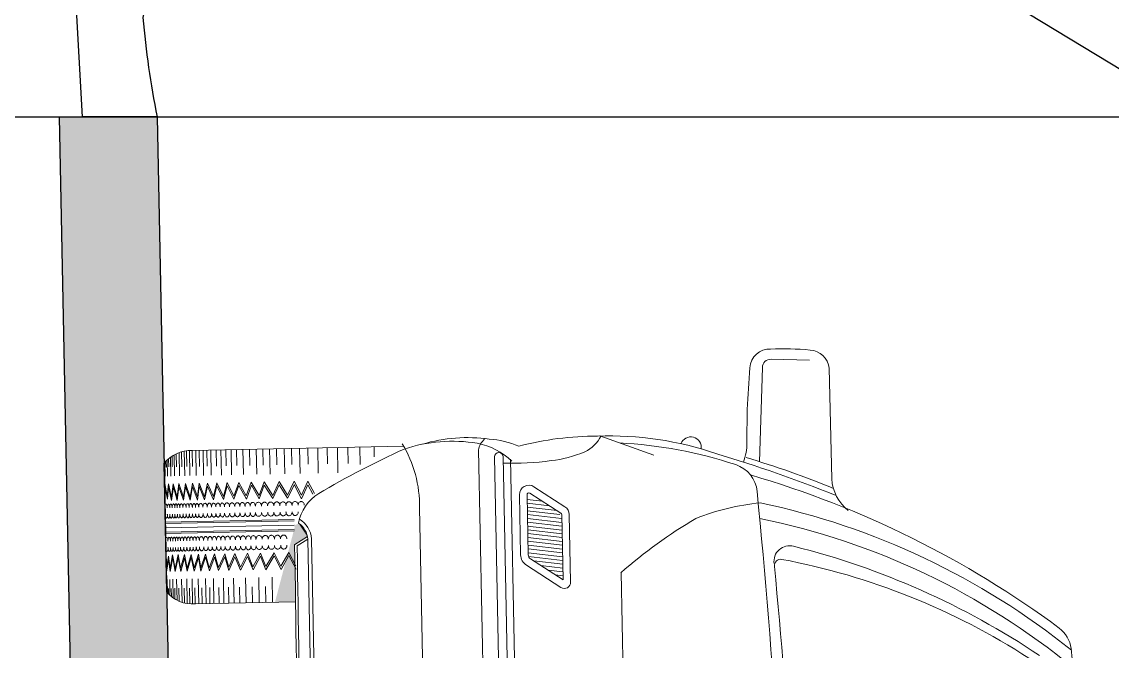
# Model space of a CAD drawing. Header units: inches. Extents: x 6322 to 85903, y -36042 to 7673.
# Drawn here: x 70051.9 to 70147.1, y -2280.9 to -2226 of the extents above; entities that cross this region are included whole.
import ezdxf

# ---------------------------------------------------------------- set-up
doc = ezdxf.new("R2010")
doc.units = ezdxf.units.IN
doc.header["$LTSCALE"] = 10
doc.linetypes.add('Amconstr', pattern=[9999, 9999, 0])
doc.layers.add('1_CAR', color=1, linetype='Continuous', lineweight=0)
for name, color, linetype in [('1_HATCH', 8, 'Continuous'), ('1_LINE', 4, 'Continuous'), ('CKS_PROPERTY LINE', 5, 'Continuous'), ('MS GATE', 1, 'Continuous')]:
    doc.layers.add(name, color=color, linetype=linetype)

# ---------------------------------------------------------------- blocks, each defined once
blk = doc.blocks.new('A$C0EFB6530')
at = {"layer": '1_LINE', "lineweight": 30}
for p, q in [((0, 0), (0, 25)), ((45, 17.5), (45, 2.5)), ((45, 2.5), (0, 0))]:
    blk.add_line(p, q, dxfattribs=at)
for centre, radius, start, end in [((-1.11, 0.02), 25, 47.5584, 87.4438), ((29.69, 39.23), 25, 236.1149, 259.1777), ((8.16, 205.93), 192, 275.033, 281.0635)]:
    blk.add_arc(centre, radius, start, end, dxfattribs=at)
blk = doc.blocks.new('A$C6A1832CB')
at = {"layer": '1_CAR', "linetype": 'Continuous'}
for p, q in [((31.964, 22.286), (52.8, 22.286)), ((52.747, 19.055), (52.696, 19.43)), ((52.98, 18.708), (52.882, 19.43)), ((53.214, 18.362), (53.069, 19.43)), ((53.447, 18.015), (53.255, 19.43)), ((53.668, 17.766), (53.442, 19.43)), ((53.857, 17.749), (53.628, 19.43)), ((54.043, 17.749), (53.815, 19.43)), ((54.23, 17.749), (54.001, 19.43)), ((54.416, 17.749), (54.186, 19.445)), ((54.602, 17.749), (54.374, 19.43)), ((54.789, 17.749), (54.561, 19.43)), ((54.975, 17.749), (54.747, 19.43)), ((55.162, 17.749), (54.934, 19.43)), ((55.348, 17.749), (55.12, 19.43)), ((55.535, 17.749), (55.307, 19.43)), ((55.721, 17.749), (55.494, 19.421)), ((55.908, 17.749), (55.693, 19.33)), ((56.094, 17.749), (55.896, 19.211)), ((56.281, 17.749), (56.132, 18.843)), ((56.467, 17.749), (56.366, 18.497)), ((43.542, 16.976), (58.451, 16.976)), ((43.67, 16.617), (58.579, 16.617)), ((43.496, 16.193), (58.579, 16.193)), ((59.188, 11.763), (59.188, 1.408)), ((59.188, 10.308), (58.693, 10.308)), ((59.188, 9.606), (58.346, 9.606)), ((59.188, 9.023), (58.404, 9.023)), ((59.188, 8.51), (57.959, 8.51)), ((59.188, 8.013), (58.404, 8.013)), ((59.188, 7.551), (57.959, 7.551)), ((54.415, 6.449), (54.73, 6.968)), ((54.485, 6.326), (54.866, 6.955)), ((57.393, 7.037), (56.931, 7.268)), ((57.582, 7.037), (56.968, 7.344)), ((59.188, 7.072), (58.404, 7.072)), ((59.188, 6.661), (57.959, 6.661)), ((51.675, 6.313), (51.675, 1.408)), ((55.151, 0.005), (55.151, 6.321)), ((55.219, 0.005), (55.219, 6.321)), ((55.432, 0.005), (55.432, 6.321)), ((55.644, 0.005), (55.644, 6.321)), ((55.712, 0.005), (55.712, 6.321)), ((59.188, 5.907), (57.959, 5.907)), ((59.188, 6.267), (58.404, 6.267)), ((59.188, 5.531), (58.404, 5.531)), ((51.675, 5.188), (52.904, 5.188)), ((51.675, 4.863), (52.459, 4.863)), ((59.188, 5.188), (57.959, 5.188)), ((59.188, 4.863), (58.404, 4.863)), ((51.675, 4.537), (52.904, 4.537)), ((59.188, 4.537), (57.959, 4.537)), ((51.675, 4.212), (52.459, 4.212)), ((51.675, 3.887), (52.904, 3.887)), ((59.188, 3.887), (57.959, 3.887)), ((59.188, 4.212), (58.404, 4.212)), ((51.675, 3.579), (52.459, 3.579)), ((51.675, 3.305), (52.904, 3.305)), ((59.188, 3.305), (57.959, 3.305)), ((59.188, 3.579), (58.404, 3.579)), ((51.675, 3.048), (52.459, 3.048)), ((51.675, 2.808), (52.904, 2.808)), ((59.188, 2.808), (57.959, 2.808)), ((59.188, 3.048), (58.404, 3.048)), ((51.675, 2.568), (52.459, 2.568)), ((51.675, 2.312), (52.904, 2.312)), ((59.188, 2.312), (57.959, 2.312)), ((59.188, 2.568), (58.404, 2.568)), ((51.675, 2.123), (52.459, 2.123)), ((51.675, 1.935), (52.904, 1.935)), ((51.675, 1.747), (52.459, 1.747)), ((59.188, 1.935), (57.959, 1.935)), ((59.188, 2.123), (58.404, 2.123)), ((59.188, 1.747), (58.404, 1.747)), ((51.673, 1.267), (52.904, 1.267)), ((51.675, 1.575), (52.904, 1.575)), ((51.675, 1.404), (52.459, 1.404)), ((51.682, 1.13), (52.459, 1.13)), ((59.188, 1.575), (57.959, 1.575)), ((59.19, 1.267), (57.959, 1.267)), ((59.188, 1.404), (58.404, 1.404)), ((59.181, 1.13), (58.404, 1.13)), ((51.7, 1.01), (52.904, 1.01)), ((51.731, 0.873), (52.459, 0.873)), ((51.768, 0.754), (52.904, 0.754)), ((51.822, 0.617), (52.459, 0.617)), ((59.163, 1.01), (57.959, 1.01)), ((59.096, 0.754), (57.959, 0.754)), ((59.133, 0.873), (58.404, 0.873)), ((59.041, 0.617), (58.404, 0.617)), ((51.873, 0.514), (52.904, 0.514)), ((51.933, 0.411), (52.459, 0.411)), ((51.99, 0.325), (52.904, 0.325)), ((52.056, 0.24), (52.459, 0.24)), ((52.114, 0.173), (52.904, 0.173)), ((52.182, 0.103), (52.459, 0.103)), ((52.233, 0.055), (52.904, 0.055)), ((58.572, 0.005), (52.291, 0.005)), ((58.99, 0.514), (57.959, 0.514)), ((58.873, 0.325), (57.959, 0.325)), ((58.749, 0.173), (57.959, 0.173)), ((58.63, 0.055), (57.959, 0.055)), ((58.93, 0.411), (58.404, 0.411)), ((58.807, 0.24), (58.404, 0.24)), ((58.682, 0.103), (58.404, 0.103))]:
    blk.add_line(p, q, dxfattribs=at)
for points in [[(52.786, 22.269, 0.045497), (55.374, 25.996, 0.069883), (56.069, 29.153, 0.118522), (48.549, 44.246, 5.181435)], [(55.608, 33.461, 0.209734), (57.18, 32.681), (62.588, 32.66, -0.375124), (63.5, 31.748, -0.037007), (63.585, 29.819, -0.407001), (62.694, 28.781, -0.002874), (60.658, 28.611), (59.025, 28.569, 0.088919), (58.082, 28.374, -1.225539)], [(59.086, 17.399, 0.061371), (59.498, 21.26, 0.092248), (58.511, 27.08, 0.022406), (56.377, 32.832)], [(63.005, 31.716), (63.085, 29.827, -0.413654), (62.689, 29.396), (58.085, 29.169)], [(59.498, 21.432, 0.160892), (58.736, 20.621, 0.068606), (58.34, 18.958, 0.042553), (58.266, 16.617, 1.154804)], [(59.271, 12.68, 0.109196), (59.452, 15.957, 0.080193), (59.086, 17.399, 1.053882)], [(58.353, 17.043, -0.145275), (59.263, 15.363, -0.123707), (59.046, 11.772, -0.027302), (56.961, 7.553, -0.215996), (55.528, 6.537)], [(23.645, 12.471), (56.158, 12.471, -0.143099), (59.313, 11.692)], [(31.793, 7.153), (54.744, 7.153, -0.251603), (55.719, 6.584)], [(31.793, 6.968), (54.74, 6.968, -0.23497), (55.528, 6.537, -0.247113)], [(56.088, 6.535, 0.080127), (56.014, 6.523, 0.088898), (55.955, 6.491, 0.104967), (55.914, 6.44, 0.120066), (55.9, 6.384, 0.120066), (55.914, 6.329, 0.104967), (55.955, 6.278, 0.088898), (56.014, 6.246, 0.080127), (56.088, 6.234, 0.080127)], [(56.401, 6.836, -0.080127), (56.474, 6.824, -0.088898), (56.534, 6.792, -0.104967), (56.575, 6.742, -0.120066), (56.589, 6.686, -0.120066), (56.575, 6.63, -0.104967), (56.534, 6.579, -0.088898), (56.474, 6.547, -0.080127), (56.401, 6.535, -0.080127)], [(56.401, 6.535, -0.080127), (56.474, 6.523, -0.088898), (56.534, 6.491, -0.104967), (56.575, 6.44, -0.120066), (56.589, 6.384, -0.120066), (56.575, 6.329, -0.104967), (56.534, 6.278, -0.088898), (56.474, 6.246, -0.080127), (56.401, 6.234, -0.080127)], [(54.461, 5.944, 0.080127), (54.388, 5.933, 0.088898), (54.328, 5.9, 0.104967), (54.287, 5.85, 0.120066), (54.273, 5.794, 0.120066), (54.287, 5.738, 0.104967), (54.328, 5.687, 0.088898), (54.388, 5.655, 0.080127), (54.461, 5.643, 0.080127)], [(54.774, 5.944, -0.080127), (54.848, 5.933, -0.088898), (54.907, 5.9, -0.104967), (54.948, 5.85, -0.120066), (54.962, 5.794, -0.120066), (54.948, 5.738, -0.104967), (54.907, 5.687, -0.088898), (54.848, 5.655, -0.080127), (54.774, 5.643, -0.080127)], [(56.088, 6.234, 0.080127), (56.014, 6.222, 0.088898), (55.955, 6.19, 0.104967), (55.914, 6.139, 0.120066), (55.9, 6.083, 0.120066), (55.914, 6.027, 0.104967), (55.955, 5.977, 0.088898), (56.014, 5.944, 0.080127), (56.088, 5.933, 0.080127)], [(56.089, 5.944, 0.080127), (56.016, 5.933, 0.088898), (55.956, 5.9, 0.104967), (55.915, 5.85, 0.120066), (55.901, 5.794, 0.120066), (55.915, 5.738, 0.104967), (55.956, 5.687, 0.088898), (56.016, 5.655, 0.080127), (56.089, 5.643, 0.080127)], [(56.401, 6.234, -0.080127), (56.474, 6.222, -0.088898), (56.534, 6.19, -0.104967), (56.575, 6.139, -0.120066), (56.589, 6.083, -0.120066), (56.575, 6.027, -0.104967), (56.534, 5.977, -0.088898), (56.474, 5.944, -0.080127), (56.401, 5.933, -0.080127)], [(56.402, 5.944, -0.080127), (56.476, 5.933, -0.088898), (56.535, 5.9, -0.104967), (56.577, 5.85, -0.120066), (56.59, 5.794, -0.120066), (56.577, 5.738, -0.104967), (56.535, 5.687, -0.088898), (56.476, 5.655, -0.080127), (56.402, 5.643, -0.080127)], [(54.461, 5.643, 0.080127), (54.388, 5.631, 0.088898), (54.328, 5.599, 0.104967), (54.287, 5.548, 0.120066), (54.273, 5.493, 0.120066), (54.287, 5.437, 0.104967), (54.328, 5.386, 0.088898), (54.388, 5.354, 0.080127), (54.461, 5.342, 0.080127)], [(54.461, 5.342, 0.080127), (54.388, 5.33, 0.088898), (54.328, 5.298, 0.104967), (54.287, 5.247, 0.120066), (54.273, 5.191, 0.120066), (54.287, 5.136, 0.104967), (54.328, 5.085, 0.088898), (54.388, 5.053, 0.080127), (54.461, 5.041, 0.080127)], [(54.774, 5.643, -0.080127), (54.848, 5.631, -0.088898), (54.907, 5.599, -0.104967), (54.948, 5.548, -0.120066), (54.962, 5.493, -0.120066), (54.948, 5.437, -0.104967), (54.907, 5.386, -0.088898), (54.848, 5.354, -0.080127), (54.774, 5.342, -0.080127)], [(54.774, 5.342, -0.080127), (54.848, 5.33, -0.088898), (54.907, 5.298, -0.104967), (54.948, 5.247, -0.120066), (54.962, 5.191, -0.120066), (54.948, 5.136, -0.104967), (54.907, 5.085, -0.088898), (54.848, 5.053, -0.080127), (54.774, 5.041, -0.080127)], [(56.089, 5.643, 0.080127), (56.016, 5.631, 0.088898), (55.956, 5.599, 0.104967), (55.915, 5.548, 0.120066), (55.901, 5.493, 0.120066), (55.915, 5.437, 0.104967), (55.956, 5.386, 0.088898), (56.016, 5.354, 0.080127), (56.089, 5.342, 0.080127)], [(56.089, 5.342, 0.080127), (56.016, 5.33, 0.088898), (55.956, 5.298, 0.104967), (55.915, 5.247, 0.120066), (55.901, 5.191, 0.120066), (55.915, 5.136, 0.104967), (55.956, 5.085, 0.088898), (56.016, 5.053, 0.080127), (56.089, 5.041, 0.080127)], [(56.402, 5.643, -0.080127), (56.476, 5.631, -0.088898), (56.535, 5.599, -0.104967), (56.577, 5.548, -0.120066), (56.59, 5.493, -0.120066), (56.577, 5.437, -0.104967), (56.535, 5.386, -0.088898), (56.476, 5.354, -0.080127), (56.402, 5.342, -0.080127)], [(56.402, 5.342, -0.080127), (56.476, 5.33, -0.088898), (56.535, 5.298, -0.104967), (56.577, 5.247, -0.120066), (56.59, 5.191, -0.120066), (56.577, 5.136, -0.104967), (56.535, 5.085, -0.088898), (56.476, 5.053, -0.080127), (56.402, 5.041, -0.080127)], [(54.461, 5.041, 0.080127), (54.388, 5.029, 0.088898), (54.328, 4.997, 0.104967), (54.287, 4.946, 0.120066), (54.273, 4.89, 0.120066), (54.287, 4.834, 0.104967), (54.328, 4.784, 0.088898), (54.388, 4.751, 0.080127), (54.461, 4.74, 0.080127)], [(54.774, 5.041, -0.080127), (54.848, 5.029, -0.088898), (54.907, 4.997, -0.104967), (54.948, 4.946, -0.120066), (54.962, 4.89, -0.120066), (54.948, 4.834, -0.104967), (54.907, 4.784, -0.088898), (54.848, 4.751, -0.080127), (54.774, 4.74, -0.080127)], [(56.089, 5.041, 0.080127), (56.016, 5.029, 0.088898), (55.956, 4.997, 0.104967), (55.915, 4.946, 0.120066), (55.901, 4.89, 0.120066), (55.915, 4.834, 0.104967), (55.956, 4.784, 0.088898), (56.016, 4.751, 0.080127), (56.089, 4.74, 0.080127)], [(56.402, 5.041, -0.080127), (56.476, 5.029, -0.088898), (56.535, 4.997, -0.104967), (56.577, 4.946, -0.120066), (56.59, 4.89, -0.120066), (56.577, 4.834, -0.104967), (56.535, 4.784, -0.088898), (56.476, 4.751, -0.080127), (56.402, 4.74, -0.080127)], [(54.461, 4.74, 0.080127), (54.388, 4.728, 0.088898), (54.328, 4.695, 0.104967), (54.287, 4.645, 0.120066), (54.273, 4.589, 0.120066), (54.287, 4.533, 0.104967), (54.328, 4.482, 0.088898), (54.388, 4.45, 0.080127), (54.461, 4.438, 0.080127)], [(54.461, 4.438, 0.067829), (54.387, 4.428, 0.080107), (54.328, 4.401, 0.107097), (54.286, 4.357, 0.139237), (54.273, 4.312, 0.139237), (54.286, 4.267, 0.107097), (54.328, 4.223, 0.080107), (54.387, 4.196, 0.067828), (54.461, 4.186, 0.067828)], [(54.774, 4.74, -0.080127), (54.848, 4.728, -0.088898), (54.907, 4.695, -0.104967), (54.948, 4.645, -0.120066), (54.962, 4.589, -0.120066), (54.948, 4.533, -0.104967), (54.907, 4.482, -0.088898), (54.848, 4.45, -0.080127), (54.774, 4.438, -0.080127)], [(54.774, 4.438, -0.067829), (54.849, 4.428, -0.080107), (54.907, 4.401, -0.107097), (54.949, 4.357, -0.139237), (54.962, 4.312, -0.139237), (54.949, 4.267, -0.107097), (54.907, 4.223, -0.080107), (54.849, 4.196, -0.067828), (54.774, 4.186, -0.067828)], [(56.089, 4.74, 0.080127), (56.016, 4.728, 0.088898), (55.956, 4.695, 0.104967), (55.915, 4.645, 0.120066), (55.901, 4.589, 0.120066), (55.915, 4.533, 0.104967), (55.956, 4.482, 0.088898), (56.016, 4.45, 0.080127), (56.089, 4.438, 0.080127)], [(56.089, 4.438, 0.067829), (56.015, 4.428, 0.080107), (55.956, 4.401, 0.107097), (55.914, 4.357, 0.139237), (55.901, 4.312, 0.139237), (55.914, 4.267, 0.107097), (55.956, 4.223, 0.080107), (56.015, 4.196, 0.067828), (56.089, 4.186, 0.067828)], [(56.402, 4.74, -0.080127), (56.476, 4.728, -0.088898), (56.535, 4.695, -0.104967), (56.577, 4.645, -0.120066), (56.59, 4.589, -0.120066), (56.577, 4.533, -0.104967), (56.535, 4.482, -0.088898), (56.476, 4.45, -0.080127), (56.402, 4.438, -0.080127)], [(56.402, 4.438, -0.067829), (56.477, 4.428, -0.080107), (56.535, 4.401, -0.107097), (56.577, 4.357, -0.139237), (56.59, 4.312, -0.139237), (56.577, 4.267, -0.107097), (56.535, 4.223, -0.080107), (56.477, 4.196, -0.067828), (56.402, 4.186, -0.067828)], [(54.461, 4.186, 0.067829), (54.387, 4.175, 0.080107), (54.328, 4.149, 0.107097), (54.286, 4.105, 0.139237), (54.273, 4.059, 0.139237), (54.286, 4.014, 0.107097), (54.328, 3.97, 0.080107), (54.387, 3.943, 0.067828), (54.461, 3.933, 0.067828)], [(54.461, 3.933, 0.067829), (54.387, 3.923, 0.080107), (54.328, 3.896, 0.107097), (54.286, 3.852, 0.139237), (54.273, 3.807, 0.139237), (54.286, 3.761, 0.107097), (54.328, 3.717, 0.080107), (54.387, 3.691, 0.067828), (54.461, 3.68, 0.067828)], [(54.774, 4.186, -0.067829), (54.849, 4.175, -0.080107), (54.907, 4.149, -0.107097), (54.949, 4.105, -0.139237), (54.962, 4.059, -0.139237), (54.949, 4.014, -0.107097), (54.907, 3.97, -0.080107), (54.849, 3.943, -0.067828), (54.774, 3.933, -0.067828)], [(54.774, 3.933, -0.067829), (54.849, 3.923, -0.080107), (54.907, 3.896, -0.107097), (54.949, 3.852, -0.139237), (54.962, 3.807, -0.139237), (54.949, 3.761, -0.107097), (54.907, 3.717, -0.080107), (54.849, 3.691, -0.067828), (54.774, 3.68, -0.067828)], [(56.089, 4.186, 0.067829), (56.015, 4.175, 0.080107), (55.956, 4.149, 0.107097), (55.914, 4.105, 0.139237), (55.901, 4.059, 0.139237), (55.914, 4.014, 0.107097), (55.956, 3.97, 0.080107), (56.015, 3.943, 0.067828), (56.089, 3.933, 0.067828)], [(56.089, 3.933, 0.067829), (56.015, 3.923, 0.080107), (55.956, 3.896, 0.107097), (55.914, 3.852, 0.139237), (55.901, 3.807, 0.139237), (55.914, 3.761, 0.107097), (55.956, 3.717, 0.080107), (56.015, 3.691, 0.067828), (56.089, 3.68, 0.067828)], [(56.402, 4.186, -0.067829), (56.477, 4.175, -0.080107), (56.535, 4.149, -0.107097), (56.577, 4.105, -0.139237), (56.59, 4.059, -0.139237), (56.577, 4.014, -0.107097), (56.535, 3.97, -0.080107), (56.477, 3.943, -0.067828), (56.402, 3.933, -0.067828)], [(56.402, 3.933, -0.067829), (56.477, 3.923, -0.080107), (56.535, 3.896, -0.107097), (56.577, 3.852, -0.139237), (56.59, 3.807, -0.139237), (56.577, 3.761, -0.107097), (56.535, 3.717, -0.080107), (56.477, 3.691, -0.067828), (56.402, 3.68, -0.067828)], [(54.461, 3.68, 0.067829), (54.387, 3.67, 0.080107), (54.328, 3.643, 0.107097), (54.286, 3.6, 0.139237), (54.273, 3.554, 0.139237), (54.286, 3.509, 0.107097), (54.328, 3.465, 0.080107), (54.387, 3.438, 0.067828), (54.461, 3.428, 0.067828)], [(54.461, 3.428, 0.067829), (54.387, 3.418, 0.080107), (54.328, 3.391, 0.107097), (54.286, 3.347, 0.139237), (54.273, 3.302, 0.139237), (54.286, 3.256, 0.107097), (54.328, 3.212, 0.080107), (54.387, 3.185, 0.067828), (54.461, 3.175, 0.067828)], [(54.774, 3.68, -0.067829), (54.849, 3.67, -0.080107), (54.907, 3.643, -0.107097), (54.949, 3.6, -0.139237), (54.962, 3.554, -0.139237), (54.949, 3.509, -0.107097), (54.907, 3.465, -0.080107), (54.849, 3.438, -0.067828), (54.774, 3.428, -0.067828)], [(54.774, 3.428, -0.067829), (54.849, 3.418, -0.080107), (54.907, 3.391, -0.107097), (54.949, 3.347, -0.139237), (54.962, 3.302, -0.139237), (54.949, 3.256, -0.107097), (54.907, 3.212, -0.080107), (54.849, 3.185, -0.067828), (54.774, 3.175, -0.067828)], [(56.089, 3.68, 0.067829), (56.015, 3.67, 0.080107), (55.956, 3.643, 0.107097), (55.914, 3.6, 0.139237), (55.901, 3.554, 0.139237), (55.914, 3.509, 0.107097), (55.956, 3.465, 0.080107), (56.015, 3.438, 0.067828), (56.089, 3.428, 0.067828)], [(56.089, 3.428, 0.067829), (56.015, 3.418, 0.080107), (55.956, 3.391, 0.107097), (55.914, 3.347, 0.139237), (55.901, 3.302, 0.139237), (55.914, 3.256, 0.107097), (55.956, 3.212, 0.080107), (56.015, 3.185, 0.067828), (56.089, 3.175, 0.067828)], [(56.402, 3.68, -0.067829), (56.477, 3.67, -0.080107), (56.535, 3.643, -0.107097), (56.577, 3.6, -0.139237), (56.59, 3.554, -0.139237), (56.577, 3.509, -0.107097), (56.535, 3.465, -0.080107), (56.477, 3.438, -0.067828), (56.402, 3.428, -0.067828)], [(56.402, 3.428, -0.067829), (56.477, 3.418, -0.080107), (56.535, 3.391, -0.107097), (56.577, 3.347, -0.139237), (56.59, 3.302, -0.139237), (56.577, 3.256, -0.107097), (56.535, 3.212, -0.080107), (56.477, 3.185, -0.067828), (56.402, 3.175, -0.067828)], [(54.461, 3.175, 0.067829), (54.387, 3.165, 0.080107), (54.328, 3.138, 0.107097), (54.286, 3.094, 0.139237), (54.273, 3.049, 0.139237), (54.286, 3.003, 0.107097), (54.328, 2.96, 0.080107), (54.387, 2.933, 0.067828), (54.461, 2.923, 0.067828)], [(54.461, 2.923, 0.056778), (54.386, 2.914, 0.070507), (54.328, 2.892, 0.106196), (54.285, 2.854, 0.161166), (54.273, 2.818, 0.161166), (54.285, 2.781, 0.106196), (54.328, 2.743, 0.070507), (54.386, 2.721, 0.056778), (54.461, 2.713, 0.056778)], [(54.461, 2.713, 0.056778), (54.386, 2.704, 0.070507), (54.328, 2.682, 0.106196), (54.285, 2.644, 0.161166), (54.273, 2.608, 0.161166), (54.285, 2.571, 0.106196), (54.328, 2.533, 0.070507), (54.386, 2.511, 0.056778), (54.461, 2.503, 0.056778)], [(54.774, 3.175, -0.067829), (54.849, 3.165, -0.080107), (54.907, 3.138, -0.107097), (54.949, 3.094, -0.139237), (54.962, 3.049, -0.139237), (54.949, 3.003, -0.107097), (54.907, 2.96, -0.080107), (54.849, 2.933, -0.067828), (54.774, 2.923, -0.067828)], [(54.774, 2.923, -0.056778), (54.85, 2.914, -0.070507), (54.907, 2.892, -0.106196), (54.95, 2.854, -0.161166), (54.962, 2.818, -0.161166), (54.95, 2.781, -0.106196), (54.907, 2.743, -0.070507), (54.85, 2.721, -0.056778), (54.774, 2.713, -0.056778)], [(54.774, 2.713, -0.056778), (54.85, 2.704, -0.070507), (54.907, 2.682, -0.106196), (54.95, 2.644, -0.161166), (54.962, 2.608, -0.161166), (54.95, 2.571, -0.106196), (54.907, 2.533, -0.070507), (54.85, 2.511, -0.056778), (54.774, 2.503, -0.056778)], [(56.089, 3.175, 0.067829), (56.015, 3.165, 0.080107), (55.956, 3.138, 0.107097), (55.914, 3.094, 0.139237), (55.901, 3.049, 0.139237), (55.914, 3.003, 0.107097), (55.956, 2.96, 0.080107), (56.015, 2.933, 0.067828), (56.089, 2.923, 0.067828)], [(56.089, 2.923, 0.056778), (56.014, 2.914, 0.070507), (55.956, 2.892, 0.106196), (55.913, 2.854, 0.161166), (55.901, 2.818, 0.161166), (55.913, 2.781, 0.106196), (55.956, 2.743, 0.070507), (56.014, 2.721, 0.056778), (56.089, 2.713, 0.056778)], [(56.089, 2.713, 0.056778), (56.014, 2.704, 0.070507), (55.956, 2.682, 0.106196), (55.913, 2.644, 0.161166), (55.901, 2.608, 0.161166), (55.913, 2.571, 0.106196), (55.956, 2.533, 0.070507), (56.014, 2.511, 0.056778), (56.089, 2.503, 0.056778)], [(56.402, 3.175, -0.067829), (56.477, 3.165, -0.080107), (56.535, 3.138, -0.107097), (56.577, 3.094, -0.139237), (56.59, 3.049, -0.139237), (56.577, 3.003, -0.107097), (56.535, 2.96, -0.080107), (56.477, 2.933, -0.067828), (56.402, 2.923, -0.067828)], [(56.402, 2.923, -0.056778), (56.478, 2.914, -0.070507), (56.535, 2.892, -0.106196), (56.578, 2.854, -0.161166), (56.59, 2.818, -0.161166), (56.578, 2.781, -0.106196), (56.535, 2.743, -0.070507), (56.478, 2.721, -0.056778), (56.402, 2.713, -0.056778)], [(56.402, 2.713, -0.056778), (56.478, 2.704, -0.070507), (56.535, 2.682, -0.106196), (56.578, 2.644, -0.161166), (56.59, 2.608, -0.161166), (56.578, 2.571, -0.106196), (56.535, 2.533, -0.070507), (56.478, 2.511, -0.056778), (56.402, 2.503, -0.056778)], [(54.461, 2.503, 0.056778), (54.386, 2.494, 0.070507), (54.328, 2.472, 0.106196), (54.285, 2.434, 0.161166), (54.273, 2.398, 0.161166), (54.285, 2.361, 0.106196), (54.328, 2.323, 0.070507), (54.386, 2.301, 0.056778), (54.461, 2.293, 0.056778)], [(54.461, 2.293, 0.056778), (54.386, 2.284, 0.070507), (54.328, 2.262, 0.106196), (54.285, 2.224, 0.161166), (54.273, 2.188, 0.161166), (54.285, 2.151, 0.106196), (54.328, 2.113, 0.070507), (54.386, 2.091, 0.056778), (54.461, 2.083, 0.056778)], [(54.774, 2.503, -0.056778), (54.85, 2.494, -0.070507), (54.907, 2.472, -0.106196), (54.95, 2.434, -0.161166), (54.962, 2.398, -0.161166), (54.95, 2.361, -0.106196), (54.907, 2.323, -0.070507), (54.85, 2.301, -0.056778), (54.774, 2.293, -0.056778)], [(54.774, 2.293, -0.056778), (54.85, 2.284, -0.070507), (54.907, 2.262, -0.106196), (54.95, 2.224, -0.161166), (54.962, 2.188, -0.161166), (54.95, 2.151, -0.106196), (54.907, 2.113, -0.070507), (54.85, 2.091, -0.056778), (54.774, 2.083, -0.056778)], [(56.089, 2.503, 0.056778), (56.014, 2.494, 0.070507), (55.956, 2.472, 0.106196), (55.913, 2.434, 0.161166), (55.901, 2.398, 0.161166), (55.913, 2.361, 0.106196), (55.956, 2.323, 0.070507), (56.014, 2.301, 0.056778), (56.089, 2.293, 0.056778)], [(56.089, 2.293, 0.056778), (56.014, 2.284, 0.070507), (55.956, 2.262, 0.106196), (55.913, 2.224, 0.161166), (55.901, 2.188, 0.161166), (55.913, 2.151, 0.106196), (55.956, 2.113, 0.070507), (56.014, 2.091, 0.056778), (56.089, 2.083, 0.056778)], [(56.402, 2.503, -0.056778), (56.478, 2.494, -0.070507), (56.535, 2.472, -0.106196), (56.578, 2.434, -0.161166), (56.59, 2.398, -0.161166), (56.578, 2.361, -0.106196), (56.535, 2.323, -0.070507), (56.478, 2.301, -0.056778), (56.402, 2.293, -0.056778)], [(56.402, 2.293, -0.056778), (56.478, 2.284, -0.070507), (56.535, 2.262, -0.106196), (56.578, 2.224, -0.161166), (56.59, 2.188, -0.161166), (56.578, 2.151, -0.106196), (56.535, 2.113, -0.070507), (56.478, 2.091, -0.056778), (56.402, 2.083, -0.056778)], [(54.461, 2.083, 0.056778), (54.386, 2.074, 0.070507), (54.328, 2.052, 0.106196), (54.285, 2.014, 0.161166), (54.273, 1.978, 0.161166), (54.285, 1.941, 0.106196), (54.328, 1.904, 0.070507), (54.386, 1.881, 0.056778), (54.461, 1.873, 0.056778)], [(54.461, 1.873, 0.056778), (54.386, 1.864, 0.070507), (54.328, 1.842, 0.106196), (54.285, 1.804, 0.161166), (54.273, 1.768, 0.161166), (54.285, 1.731, 0.106196), (54.328, 1.694, 0.070507), (54.386, 1.671, 0.056778), (54.461, 1.663, 0.056778)], [(54.461, 1.663, 0.041985), (54.385, 1.656, 0.055167), (54.328, 1.64, 0.098023), (54.283, 1.611, 0.200541), (54.273, 1.586, 0.200541), (54.283, 1.561, 0.098023), (54.328, 1.531, 0.055167), (54.385, 1.515, 0.041985), (54.461, 1.509, 0.041985)], [(54.774, 2.083, -0.056778), (54.85, 2.074, -0.070507), (54.907, 2.052, -0.106196), (54.95, 2.014, -0.161166), (54.962, 1.978, -0.161166), (54.95, 1.941, -0.106196), (54.907, 1.904, -0.070507), (54.85, 1.881, -0.056778), (54.774, 1.873, -0.056778)], [(54.774, 1.873, -0.056778), (54.85, 1.864, -0.070507), (54.907, 1.842, -0.106196), (54.95, 1.804, -0.161166), (54.962, 1.768, -0.161166), (54.95, 1.731, -0.106196), (54.907, 1.694, -0.070507), (54.85, 1.671, -0.056778), (54.774, 1.663, -0.056778)], [(54.774, 1.663, -0.041985), (54.85, 1.656, -0.055167), (54.907, 1.64, -0.098023), (54.952, 1.611, -0.200541), (54.962, 1.586, -0.200541), (54.952, 1.561, -0.098023), (54.907, 1.531, -0.055167), (54.85, 1.515, -0.041985), (54.774, 1.509, -0.041985)], [(56.089, 2.083, 0.056778), (56.014, 2.074, 0.070507), (55.956, 2.052, 0.106196), (55.913, 2.014, 0.161166), (55.901, 1.978, 0.161166), (55.913, 1.941, 0.106196), (55.956, 1.904, 0.070507), (56.014, 1.881, 0.056778), (56.089, 1.873, 0.056778)], [(56.089, 1.873, 0.056778), (56.014, 1.864, 0.070507), (55.956, 1.842, 0.106196), (55.913, 1.804, 0.161166), (55.901, 1.768, 0.161166), (55.913, 1.731, 0.106196), (55.956, 1.694, 0.070507), (56.014, 1.671, 0.056778), (56.089, 1.663, 0.056778)], [(56.089, 1.663, 0.041985), (56.013, 1.656, 0.055167), (55.956, 1.64, 0.098023), (55.912, 1.611, 0.200541), (55.901, 1.586, 0.200541), (55.912, 1.561, 0.098023), (55.956, 1.531, 0.055167), (56.013, 1.515, 0.041985), (56.089, 1.509, 0.041985)], [(56.402, 2.083, -0.056778), (56.478, 2.074, -0.070507), (56.535, 2.052, -0.106196), (56.578, 2.014, -0.161166), (56.59, 1.978, -0.161166), (56.578, 1.941, -0.106196), (56.535, 1.904, -0.070507), (56.478, 1.881, -0.056778), (56.402, 1.873, -0.056778)], [(56.402, 1.873, -0.056778), (56.478, 1.864, -0.070507), (56.535, 1.842, -0.106196), (56.578, 1.804, -0.161166), (56.59, 1.768, -0.161166), (56.578, 1.731, -0.106196), (56.535, 1.694, -0.070507), (56.478, 1.671, -0.056778), (56.402, 1.663, -0.056778)], [(56.402, 1.663, -0.041985), (56.479, 1.656, -0.055167), (56.535, 1.64, -0.098023), (56.58, 1.611, -0.200541), (56.59, 1.586, -0.200541), (56.58, 1.561, -0.098023), (56.535, 1.531, -0.055167), (56.479, 1.515, -0.041985), (56.402, 1.509, -0.041985)], [(54.461, 1.509, 0.041985), (54.385, 1.502, 0.055167), (54.328, 1.486, 0.098023), (54.283, 1.457, 0.200541), (54.273, 1.432, 0.200541), (54.283, 1.407, 0.098023), (54.328, 1.377, 0.055167), (54.385, 1.361, 0.041985), (54.461, 1.355, 0.041985)], [(54.461, 1.355, 0.041985), (54.385, 1.348, 0.055167), (54.328, 1.332, 0.098023), (54.283, 1.302, 0.200541), (54.273, 1.278, 0.200541), (54.283, 1.253, 0.098023), (54.328, 1.223, 0.055167), (54.385, 1.207, 0.041985), (54.461, 1.2, 0.041985)], [(54.461, 1.2, 0.041985), (54.385, 1.194, 0.055167), (54.328, 1.178, 0.098023), (54.283, 1.148, 0.200541), (54.273, 1.123, 0.200541), (54.283, 1.098, 0.098023), (54.328, 1.069, 0.055167), (54.385, 1.053, 0.041985), (54.461, 1.046, 0.041985)], [(54.774, 1.509, -0.041985), (54.85, 1.502, -0.055167), (54.907, 1.486, -0.098023), (54.952, 1.457, -0.200541), (54.962, 1.432, -0.200541), (54.952, 1.407, -0.098023), (54.907, 1.377, -0.055167), (54.85, 1.361, -0.041985), (54.774, 1.355, -0.041985)], [(54.774, 1.355, -0.041985), (54.85, 1.348, -0.055167), (54.907, 1.332, -0.098023), (54.952, 1.302, -0.200541), (54.962, 1.278, -0.200541), (54.952, 1.253, -0.098023), (54.907, 1.223, -0.055167), (54.85, 1.207, -0.041985), (54.774, 1.2, -0.041985)], [(54.774, 1.2, -0.041985), (54.85, 1.194, -0.055167), (54.907, 1.178, -0.098023), (54.952, 1.148, -0.200541), (54.962, 1.123, -0.200541), (54.952, 1.098, -0.098023), (54.907, 1.069, -0.055167), (54.85, 1.053, -0.041985), (54.774, 1.046, -0.041985)], [(56.089, 1.509, 0.041985), (56.013, 1.502, 0.055167), (55.956, 1.486, 0.098023), (55.912, 1.457, 0.200541), (55.901, 1.432, 0.200541), (55.912, 1.407, 0.098023), (55.956, 1.377, 0.055167), (56.013, 1.361, 0.041985), (56.089, 1.355, 0.041985)], [(56.089, 1.355, 0.041985), (56.013, 1.348, 0.055167), (55.956, 1.332, 0.098023), (55.912, 1.302, 0.200541), (55.901, 1.278, 0.200541), (55.912, 1.253, 0.098023), (55.956, 1.223, 0.055167), (56.013, 1.207, 0.041985), (56.089, 1.2, 0.041985)], [(56.089, 1.2, 0.041985), (56.013, 1.194, 0.055167), (55.956, 1.178, 0.098023), (55.912, 1.148, 0.200541), (55.901, 1.123, 0.200541), (55.912, 1.098, 0.098023), (55.956, 1.069, 0.055167), (56.013, 1.053, 0.041985), (56.089, 1.046, 0.041985)], [(56.402, 1.509, -0.041985), (56.479, 1.502, -0.055167), (56.535, 1.486, -0.098023), (56.58, 1.457, -0.200541), (56.59, 1.432, -0.200541), (56.58, 1.407, -0.098023), (56.535, 1.377, -0.055167), (56.479, 1.361, -0.041985), (56.402, 1.355, -0.041985)], [(56.402, 1.355, -0.041985), (56.479, 1.348, -0.055167), (56.535, 1.332, -0.098023), (56.58, 1.302, -0.200541), (56.59, 1.278, -0.200541), (56.58, 1.253, -0.098023), (56.535, 1.223, -0.055167), (56.479, 1.207, -0.041985), (56.402, 1.2, -0.041985)], [(56.402, 1.2, -0.041985), (56.479, 1.194, -0.055167), (56.535, 1.178, -0.098023), (56.58, 1.148, -0.200541), (56.59, 1.123, -0.200541), (56.58, 1.098, -0.098023), (56.535, 1.069, -0.055167), (56.479, 1.053, -0.041985), (56.402, 1.046, -0.041985)], [(54.461, 1.046, 0.041985), (54.385, 1.04, 0.055167), (54.328, 1.024, 0.098023), (54.283, 0.994, 0.200541), (54.273, 0.969, 0.200541), (54.283, 0.944, 0.098023), (54.328, 0.915, 0.055167), (54.385, 0.899, 0.041985), (54.461, 0.892, 0.041985)], [(54.461, 0.892, 0.041985), (54.385, 0.886, 0.055167), (54.328, 0.87, 0.098023), (54.283, 0.84, 0.200541), (54.273, 0.815, 0.200541), (54.283, 0.79, 0.098023), (54.328, 0.761, 0.055167), (54.385, 0.745, 0.041985), (54.461, 0.738, 0.041985)], [(54.461, 0.738, 0.034494), (54.384, 0.732, 0.046388), (54.328, 0.719, 0.089454), (54.282, 0.694, 0.2264), (54.273, 0.675, 0.2264), (54.282, 0.655, 0.089454), (54.328, 0.63, 0.046388), (54.384, 0.617, 0.034494), (54.461, 0.612, 0.034494)], [(54.461, 0.616, 0.034494), (54.384, 0.611, 0.046388), (54.328, 0.598, 0.089454), (54.282, 0.573, 0.2264), (54.273, 0.553, 0.2264), (54.282, 0.534, 0.089454), (54.328, 0.509, 0.046388), (54.384, 0.495, 0.034494), (54.461, 0.49, 0.034494)], [(54.774, 1.046, -0.041985), (54.85, 1.04, -0.055167), (54.907, 1.024, -0.098023), (54.952, 0.994, -0.200541), (54.962, 0.969, -0.200541), (54.952, 0.944, -0.098023), (54.907, 0.915, -0.055167), (54.85, 0.899, -0.041985), (54.774, 0.892, -0.041985)], [(54.774, 0.892, -0.041985), (54.85, 0.886, -0.055167), (54.907, 0.87, -0.098023), (54.952, 0.84, -0.200541), (54.962, 0.815, -0.200541), (54.952, 0.79, -0.098023), (54.907, 0.761, -0.055167), (54.85, 0.745, -0.041985), (54.774, 0.738, -0.041985)], [(54.774, 0.738, -0.034494), (54.851, 0.732, -0.046388), (54.907, 0.719, -0.089454), (54.953, 0.694, -0.2264), (54.962, 0.675, -0.2264), (54.953, 0.655, -0.089454), (54.907, 0.63, -0.046388), (54.851, 0.617, -0.034494), (54.774, 0.612, -0.034494)], [(54.774, 0.616, -0.034494), (54.851, 0.611, -0.046388), (54.907, 0.598, -0.089454), (54.953, 0.573, -0.2264), (54.962, 0.553, -0.2264), (54.953, 0.534, -0.089454), (54.907, 0.509, -0.046388), (54.851, 0.495, -0.034494), (54.774, 0.49, -0.034494)], [(56.089, 1.046, 0.041985), (56.013, 1.04, 0.055167), (55.956, 1.024, 0.098023), (55.912, 0.994, 0.200541), (55.901, 0.969, 0.200541), (55.912, 0.944, 0.098023), (55.956, 0.915, 0.055167), (56.013, 0.899, 0.041985), (56.089, 0.892, 0.041985)], [(56.089, 0.892, 0.041985), (56.013, 0.886, 0.055167), (55.956, 0.87, 0.098023), (55.912, 0.84, 0.200541), (55.901, 0.815, 0.200541), (55.912, 0.79, 0.098023), (55.956, 0.761, 0.055167), (56.013, 0.745, 0.041985), (56.089, 0.738, 0.041985)], [(56.089, 0.738, 0.034494), (56.012, 0.732, 0.046388), (55.956, 0.719, 0.089454), (55.91, 0.694, 0.2264), (55.901, 0.675, 0.2264), (55.91, 0.655, 0.089454), (55.956, 0.63, 0.046388), (56.012, 0.617, 0.034494), (56.089, 0.612, 0.034494)], [(56.089, 0.616, 0.034494), (56.012, 0.611, 0.046388), (55.956, 0.598, 0.089454), (55.91, 0.573, 0.2264), (55.901, 0.553, 0.2264), (55.91, 0.534, 0.089454), (55.956, 0.509, 0.046388), (56.012, 0.495, 0.034494), (56.089, 0.49, 0.034494)], [(56.402, 1.046, -0.041985), (56.479, 1.04, -0.055167), (56.535, 1.024, -0.098023), (56.58, 0.994, -0.200541), (56.59, 0.969, -0.200541), (56.58, 0.944, -0.098023), (56.535, 0.915, -0.055167), (56.479, 0.899, -0.041985), (56.402, 0.892, -0.041985)], [(56.402, 0.892, -0.041985), (56.479, 0.886, -0.055167), (56.535, 0.87, -0.098023), (56.58, 0.84, -0.200541), (56.59, 0.815, -0.200541), (56.58, 0.79, -0.098023), (56.535, 0.761, -0.055167), (56.479, 0.745, -0.041985), (56.402, 0.738, -0.041985)], [(56.402, 0.738, -0.034494), (56.479, 0.732, -0.046388), (56.535, 0.719, -0.089454), (56.581, 0.694, -0.2264), (56.59, 0.675, -0.2264), (56.581, 0.655, -0.089454), (56.535, 0.63, -0.046388), (56.479, 0.617, -0.034494), (56.402, 0.612, -0.034494)], [(56.402, 0.616, -0.034494), (56.479, 0.611, -0.046388), (56.535, 0.598, -0.089454), (56.581, 0.573, -0.2264), (56.59, 0.553, -0.2264), (56.581, 0.534, -0.089454), (56.535, 0.509, -0.046388), (56.479, 0.495, -0.034494), (56.402, 0.49, -0.034494)], [(54.461, 0.495, 0.034494), (54.384, 0.49, 0.046388), (54.328, 0.476, 0.089454), (54.282, 0.451, 0.2264), (54.273, 0.432, 0.2264), (54.282, 0.412, 0.089454), (54.328, 0.387, 0.046388), (54.384, 0.374, 0.034494), (54.461, 0.369, 0.034494)], [(54.461, 0.369, 0.034494), (54.384, 0.364, 0.046388), (54.328, 0.351, 0.089454), (54.282, 0.325, 0.2264), (54.273, 0.306, 0.2264), (54.282, 0.286, 0.089454), (54.328, 0.261, 0.046388), (54.384, 0.248, 0.034494), (54.461, 0.243, 0.034494)], [(54.461, 0.248, 0.034494), (54.384, 0.242, 0.046388), (54.328, 0.229, 0.089454), (54.282, 0.204, 0.2264), (54.273, 0.185, 0.2264), (54.282, 0.165, 0.089454), (54.328, 0.14, 0.046388), (54.384, 0.127, 0.034494), (54.461, 0.121, 0.034494)], [(54.461, 0.126, 0.034494), (54.384, 0.121, 0.046388), (54.328, 0.108, 0.089454), (54.282, 0.083, 0.2264), (54.273, 0.063, 0.2264), (54.282, 0.044, 0.089454), (54.328, 0.018, 0.046388), (54.384, 0.005, 0.034494), (54.461, 0, 0.034494)], [(54.774, 0.495, -0.034494), (54.851, 0.49, -0.046388), (54.907, 0.476, -0.089454), (54.953, 0.451, -0.2264), (54.962, 0.432, -0.2264), (54.953, 0.412, -0.089454), (54.907, 0.387, -0.046388), (54.851, 0.374, -0.034494), (54.774, 0.369, -0.034494)], [(54.774, 0.369, -0.034494), (54.851, 0.364, -0.046388), (54.907, 0.351, -0.089454), (54.953, 0.325, -0.2264), (54.962, 0.306, -0.2264), (54.953, 0.286, -0.089454), (54.907, 0.261, -0.046388), (54.851, 0.248, -0.034494), (54.774, 0.243, -0.034494)], [(54.774, 0.248, -0.034494), (54.851, 0.242, -0.046388), (54.907, 0.229, -0.089454), (54.953, 0.204, -0.2264), (54.962, 0.185, -0.2264), (54.953, 0.165, -0.089454), (54.907, 0.14, -0.046388), (54.851, 0.127, -0.034494), (54.774, 0.121, -0.034494)], [(54.774, 0.126, -0.034494), (54.851, 0.121, -0.046388), (54.907, 0.108, -0.089454), (54.953, 0.083, -0.2264), (54.962, 0.063, -0.2264), (54.953, 0.044, -0.089454), (54.907, 0.018, -0.046388), (54.851, 0.005, -0.034494), (54.774, 0, -0.034494)], [(56.089, 0.495, 0.034494), (56.012, 0.49, 0.046388), (55.956, 0.476, 0.089454), (55.91, 0.451, 0.2264), (55.901, 0.432, 0.2264), (55.91, 0.412, 0.089454), (55.956, 0.387, 0.046388), (56.012, 0.374, 0.034494), (56.089, 0.369, 0.034494)], [(56.089, 0.369, 0.034494), (56.012, 0.364, 0.046388), (55.956, 0.351, 0.089454), (55.91, 0.325, 0.2264), (55.901, 0.306, 0.2264), (55.91, 0.286, 0.089454), (55.956, 0.261, 0.046388), (56.012, 0.248, 0.034494), (56.089, 0.243, 0.034494)], [(56.089, 0.248, 0.034494), (56.012, 0.242, 0.046388), (55.956, 0.229, 0.089454), (55.91, 0.204, 0.2264), (55.901, 0.185, 0.2264), (55.91, 0.165, 0.089454), (55.956, 0.14, 0.046388), (56.012, 0.127, 0.034494), (56.089, 0.121, 0.034494)], [(56.089, 0.126, 0.034494), (56.012, 0.121, 0.046388), (55.956, 0.108, 0.089454), (55.91, 0.083, 0.2264), (55.901, 0.063, 0.2264), (55.91, 0.044, 0.089454), (55.956, 0.018, 0.046388), (56.012, 0.005, 0.034494), (56.089, 0, 0.034494)], [(56.402, 0.495, -0.034494), (56.479, 0.49, -0.046388), (56.535, 0.476, -0.089454), (56.581, 0.451, -0.2264), (56.59, 0.432, -0.2264), (56.581, 0.412, -0.089454), (56.535, 0.387, -0.046388), (56.479, 0.374, -0.034494), (56.402, 0.369, -0.034494)], [(56.402, 0.369, -0.034494), (56.479, 0.364, -0.046388), (56.535, 0.351, -0.089454), (56.581, 0.325, -0.2264), (56.59, 0.306, -0.2264), (56.581, 0.286, -0.089454), (56.535, 0.261, -0.046388), (56.479, 0.248, -0.034494), (56.402, 0.243, -0.034494)], [(56.402, 0.248, -0.034494), (56.479, 0.242, -0.046388), (56.535, 0.229, -0.089454), (56.581, 0.204, -0.2264), (56.59, 0.185, -0.2264), (56.581, 0.165, -0.089454), (56.535, 0.14, -0.046388), (56.479, 0.127, -0.034494), (56.402, 0.121, -0.034494)], [(56.402, 0.126, -0.034494), (56.479, 0.121, -0.046388), (56.535, 0.108, -0.089454), (56.581, 0.083, -0.2264), (56.59, 0.063, -0.2264), (56.581, 0.044, -0.089454), (56.535, 0.018, -0.046388), (56.479, 0.005, -0.034494), (56.402, 0, -0.034494)]]:
    blk.add_lwpolyline(points, format="xyb", dxfattribs=at)
for points in [[(58.508, 23.995), (59.499, 21.375)], [(42.884, 15.416), (58.937, 15.416)], [(57.393, 6.37), (56.708, 6.712), (57.393, 7.037)], [(57.582, 6.37), (56.897, 6.712), (57.582, 7.037)], [(53.264, 0.022), (53.881, 0.137), (53.281, 0.206), (53.949, 0.343), (53.281, 0.445), (53.949, 0.617), (53.281, 0.719), (53.949, 0.925), (53.281, 1.045), (53.949, 1.25), (53.281, 1.387), (53.949, 1.61), (53.281, 1.712), (53.949, 1.952), (53.281, 2.123), (53.949, 2.397), (53.281, 2.568), (53.949, 2.894), (53.281, 3.082), (53.949, 3.39), (53.281, 3.647), (53.949, 4.007), (53.281, 4.264), (53.949, 4.64), (53.281, 4.897), (53.949, 5.308), (53.281, 5.633), (53.949, 6.027), (53.281, 6.37)], [(53.418, 0.022), (54.035, 0.137), (53.436, 0.206), (54.104, 0.343), (53.436, 0.445), (54.104, 0.617), (53.436, 0.719), (54.104, 0.925), (53.436, 1.045), (54.104, 1.25), (53.436, 1.387), (54.104, 1.61), (53.436, 1.712), (54.104, 1.952), (53.436, 2.123), (54.104, 2.397), (53.436, 2.568), (54.104, 2.894), (53.436, 3.082), (54.104, 3.39), (53.436, 3.647), (54.104, 4.007), (53.436, 4.264), (54.104, 4.64), (53.436, 4.897), (54.104, 5.308), (53.436, 5.633), (54.104, 6.027), (53.436, 6.37)], [(57.445, 0.022), (56.828, 0.137), (57.428, 0.206), (56.76, 0.343), (57.428, 0.445), (56.76, 0.617), (57.428, 0.719), (56.76, 0.925), (57.428, 1.045), (56.76, 1.25), (57.428, 1.387), (56.76, 1.61), (57.428, 1.712), (56.76, 1.952), (57.428, 2.123), (56.76, 2.397), (57.428, 2.568), (56.76, 2.894), (57.428, 3.082), (56.76, 3.39), (57.428, 3.647), (56.76, 4.007), (57.428, 4.264), (56.76, 4.64), (57.428, 4.897), (56.76, 5.308), (57.428, 5.633), (56.76, 6.027), (57.428, 6.37)], [(57.599, 0.022), (56.982, 0.137), (57.582, 0.206), (56.914, 0.343), (57.582, 0.445), (56.914, 0.617), (57.582, 0.719), (56.914, 0.925), (57.582, 1.045), (56.914, 1.25), (57.582, 1.387), (56.914, 1.61), (57.582, 1.712), (56.914, 1.952), (57.582, 2.123), (56.914, 2.397), (57.582, 2.568), (56.914, 2.894), (57.582, 3.082), (56.914, 3.39), (57.582, 3.647), (56.914, 4.007), (57.582, 4.264), (56.914, 4.64), (57.582, 4.897), (56.914, 5.308), (57.582, 5.633), (56.914, 6.027), (57.582, 6.37)]]:
    blk.add_lwpolyline(points, dxfattribs=at)
for points in [[(52.122, 19.32), (53.247, 17.651, 0.249405), (53.758, 17.379), (56.696, 17.379, 0.600762), (57.08, 18.099), (56.07, 19.596, 0.249405), (55.687, 19.8), (52.378, 19.8, 0.600762)], [(52.494, 19.43), (53.554, 17.857, 0.249405), (53.758, 17.749), (56.696, 17.749, 0.600762), (56.773, 17.893), (55.764, 19.39, 0.249405), (55.687, 19.43)]]:
    blk.add_lwpolyline(points, format="xyb", close=True, dxfattribs=at)
for centre, radius, start, end in [((34.424, -143.669), 188.445, 85.67425, 90.80745), ((20.95, 21.42), 35.204, 12.6301, 40.5515), ((48.446, 42.711), 1.54, 38.5886, 82.8371), ((11.487, 14.282), 48.168, 17.4275, 37.6012), ((16.738, 20.612), 38.533, 15.2566, 34.9264), ((20.246, 23.237), 33.755, 11.8432, 34.0964), ((14.587, 14.543), 45.89, 17.7257, 23.382), ((29.229, -284.631), 315.317, 85.68653, 89.53431), ((53.172, 30.541), 0.77, 263.0961, 15.8451), ((27.459, -346.455), 376.604, 85.55734, 89.34088), ((52.981, 30.099), 0.308, 263.1396, 12.3131), ((56.512, 27.482), 1.54, 19.4817, 85.5573), ((37.783, 20.856), 21.406, 3.938, 19.4817), ((58.853, 25.815), 0.514, 291.5267, 99.4834), ((58.579, 16.405), 0.212, 270, 90), ((58.737, 16.366), 0.971, 281.8243, 318.5783), ((60.393, -1559.62), 1566.08, 90.21869, 91.046482), ((60.393, -1559.62), 1565.957, 90.216162, 91.046482), ((53.366, 1.313), 1.693, 176.7812, 230.6026), ((53.366, 1.313), 1.693, 176.7812, 230.6026), ((57.498, 1.313), 1.693, 309.3974, 3.2188)]:
    blk.add_arc(centre, radius, start, end, dxfattribs=at)
for points in [[(54.866, 6.955), (54.485, 6.326), (55.513, 6.538), (55.423, 6.336)], [(55.209, 6.734), (54.884, 6.941), (55.243, 6.81)], [(55.189, 6.747), (55.513, 6.538), (55.243, 6.81)], [(51.675, 6.313), (51.675, 5.304), (55.308, 6.338)]]:
    blk.add_solid(points, dxfattribs=at)
blk = doc.blocks.new('A$C065A3FC7')
at = {"layer": '1_HATCH'}
blk.add_hatch(color=256, dxfattribs=at).paths.add_polyline_path([(266.504, 385.257), (266.504, 387.258), (339.504, 388.718), (339.504, 386.717)])
at = {"layer": '1_LINE'}
for points in [[(266.504, 387.258), (339.504, 388.718)], [(266.504, 385.257), (339.504, 386.717)], [(266.504, 385.257), (266.505, 385.734)]]:
    blk.add_lwpolyline(points, dxfattribs=at)
at = {"layer": '1_CAR', "linetype": 'Continuous', "xscale": -0.4178787326396146, "yscale": 0.4178787326396148, "zscale": 0.4178787326396148, "rotation": 1.145762838180531}
blk.add_blockref('A$C6A1832CB', (298.071, 387.887), dxfattribs=at)
at = {"layer": '1_LINE', "xscale": 0.1016026546830981, "yscale": 0.1016026546830981, "zscale": 0.1016026546830981, "rotation": 0.0268333986774235}
blk.add_blockref('A$C0EFB6530', (261.933, 385.478), dxfattribs=at)
blk = doc.blocks.new('admin enlclave road')
at = {"layer": 'CKS_PROPERTY LINE', "color": 0, "lineweight": -3}
blk.add_lwpolyline([(44503.5339, -5422.3331, -0.126876), (44592.269, -5385.9622), (44858.7272, -5349.3394)], format="xyb", dxfattribs=at)
at = {"layer": 'CKS_PROPERTY LINE', "color": 0, "lineweight": -3, "xscale": 0.10000000000013, "yscale": 0.10000000000013, "zscale": 0.10000000000013, "rotation": 277.8258493161042}
blk.add_blockref('A$C065A3FC7', (44802.2137, -5330.2059), dxfattribs=at)

msp = doc.modelspace()

# ---------------------------------------------------------------- block references
at = {"layer": 'MS GATE', "linetype": 'Amconstr', "lineweight": 25, "xscale": 42.66674600251998, "yscale": 42.66674600251998, "zscale": 42.66674600251998, "rotation": 352.174150691152}
msp.add_blockref('admin enlclave road', (-1794383.54152, 484490.75316), dxfattribs=at)

# ---------------------------------------------------------------- next in the draw order: linework, layer by layer
at = {"linetype": 'Amconstr', "lineweight": 25}
msp.add_circle((60708.4733, -17819.81171), 18222, dxfattribs=at)

doc.saveas('drawing.dxf')
